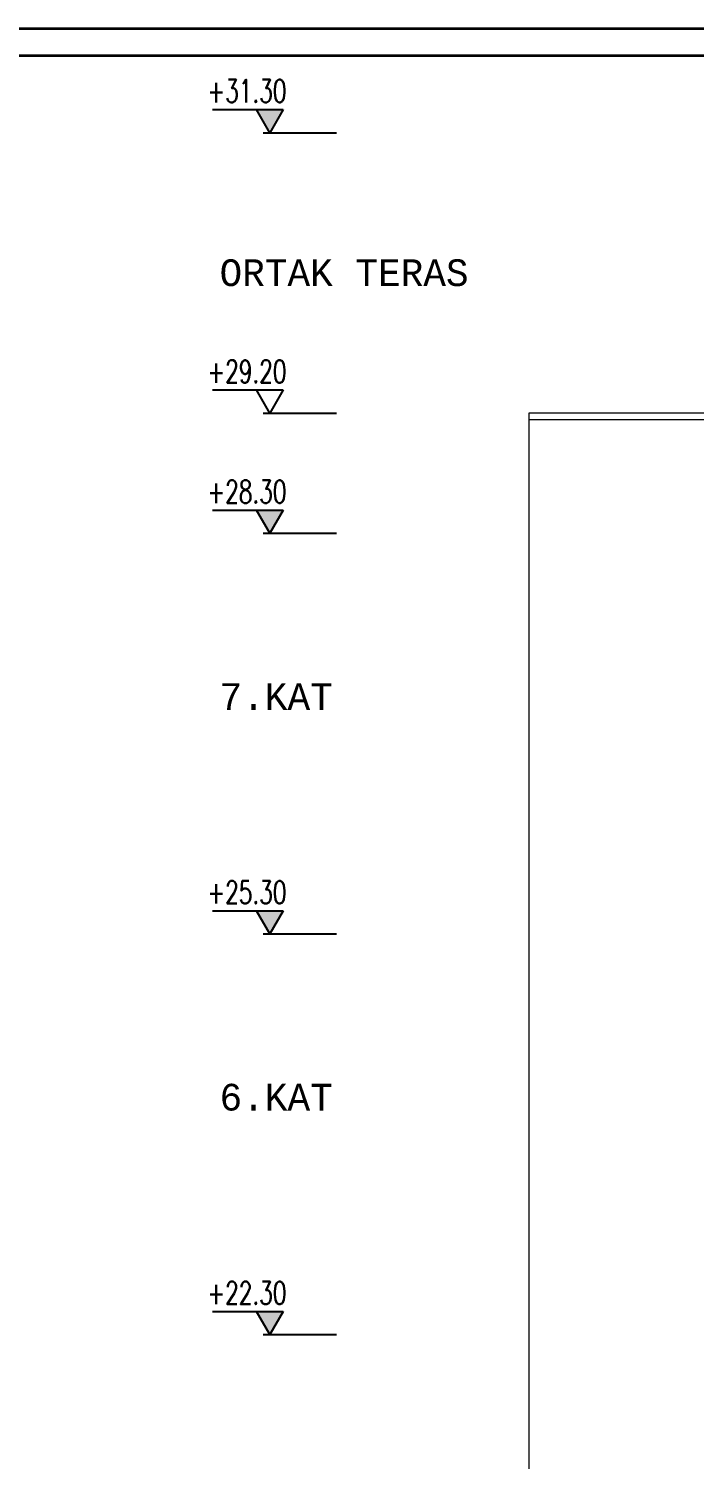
# Model space of a CAD drawing. Header units: inches. Extents: x -7543 to -822, y 102837 to 190349.
# Drawn here: x -828.9764 to -828.8767, y 102837.2252 to 102837.4395 of the extents above; entities that cross this region are included whole.
import ezdxf
from ezdxf.enums import TextEntityAlignment as Align

# ---------------------------------------------------------------- set-up
doc = ezdxf.new("R2010")
doc.units = ezdxf.units.IN
doc.header["$MEASUREMENT"] = 0
doc.layers.add('BALKON', color=7, linetype='Continuous', lineweight=20, true_color=0xffaaa9)
doc.layers.add('DUVAR', color=7, linetype='Continuous', lineweight=35, true_color=0xfc4642)
doc.layers.add('ICOL', color=55, linetype='Continuous', lineweight=25)
doc.layers.add('YAZI', color=7, linetype='Continuous', lineweight=25)
doc.styles.add('ISIM', font='monos.ttf', dxfattribs={"width": 1.1, "height": 200})
doc.styles.add('KAPı-PEN', font='simplex.shx', dxfattribs={"width": 0.7, "height": 10})

msp = doc.modelspace()

# ---------------------------------------------------------------- hatches: boundary and pattern name
at = {"layer": 'ICOL'}
for points in [[(-828.93827, 102837.42735), (-828.94227, 102837.42735), (-828.94027, 102837.42388)], [(-828.93827, 102837.36735), (-828.94227, 102837.36735), (-828.94027, 102837.36388)], [(-828.93827, 102837.30735), (-828.94227, 102837.30735), (-828.94027, 102837.30388)], [(-828.93827, 102837.24735), (-828.94227, 102837.24735), (-828.94027, 102837.24388)]]:
    msp.add_hatch(color=2, dxfattribs=at).paths.add_polyline_path(points)

# ---------------------------------------------------------------- linework, layer by layer
at = {"layer": 'BALKON'}
for p, q in [((-828.90152, 102837.38188), (-828.90152, 102836.93748)), ((-828.86812, 102837.38188), (-828.90152, 102837.38188)), ((-828.86812, 102837.38088), (-828.90152, 102837.38088))]:
    msp.add_line(p, q, dxfattribs=at)
at = {"layer": 'DUVAR'}
for p, q in [((-837.60507, 102837.43946), (-821.98956, 102837.43946)), ((-837.60107, 102837.43546), (-821.99356, 102837.43546))]:
    msp.add_line(p, q, dxfattribs=at)
at = {"layer": 'ICOL', "color": 2}
for p, q in [((-828.94888, 102837.42735), (-828.93827, 102837.42735)), ((-828.94027, 102837.42388), (-828.94227, 102837.42735)), ((-828.93827, 102837.42735), (-828.94027, 102837.42388)), ((-828.94127, 102837.42388), (-828.93027, 102837.42388)), ((-828.94888, 102837.38535), (-828.93827, 102837.38535)), ((-828.94027, 102837.38188), (-828.94227, 102837.38535)), ((-828.93827, 102837.38535), (-828.94027, 102837.38188)), ((-828.94127, 102837.38188), (-828.93027, 102837.38188)), ((-828.94888, 102837.36735), (-828.93827, 102837.36735)), ((-828.94027, 102837.36388), (-828.94227, 102837.36735)), ((-828.93827, 102837.36735), (-828.94027, 102837.36388)), ((-828.94127, 102837.36388), (-828.93027, 102837.36388)), ((-828.94888, 102837.30735), (-828.93827, 102837.30735)), ((-828.94027, 102837.30388), (-828.94227, 102837.30735)), ((-828.93827, 102837.30735), (-828.94027, 102837.30388)), ((-828.94127, 102837.30388), (-828.93027, 102837.30388)), ((-828.94888, 102837.24735), (-828.93827, 102837.24735)), ((-828.94027, 102837.24388), (-828.94227, 102837.24735)), ((-828.93827, 102837.24735), (-828.94027, 102837.24388)), ((-828.94127, 102837.24388), (-828.93027, 102837.24388))]:
    msp.add_line(p, q, dxfattribs=at)

# ---------------------------------------------------------------- texts
at = {"layer": 'ICOL', "color": 2, "style": 'KAPı-PEN', "width": 0.7}
for tag, p in [('+31.30', (-828.9437, 102837.42842)), ('+29.20', (-828.9437, 102837.38642)), ('+28.30', (-828.9437, 102837.36842)), ('+25.30', (-828.9437, 102837.30842)), ('+22.30', (-828.9437, 102837.24842))]:
    msp.add_attdef(tag, text='+17.50', height=0.0034, dxfattribs=at).set_placement(p, align=Align.CENTER)
at = {"layer": 'YAZI', "style": 'ISIM'}
for s, p in [('ORTAK TERAS', (-828.9478, 102837.40091)), ('7.KAT', (-828.9478, 102837.33744)), ('6.KAT', (-828.9478, 102837.27744))]:
    msp.add_text(s, height=0.004, dxfattribs=at).set_placement(p)

doc.saveas('drawing.dxf')
